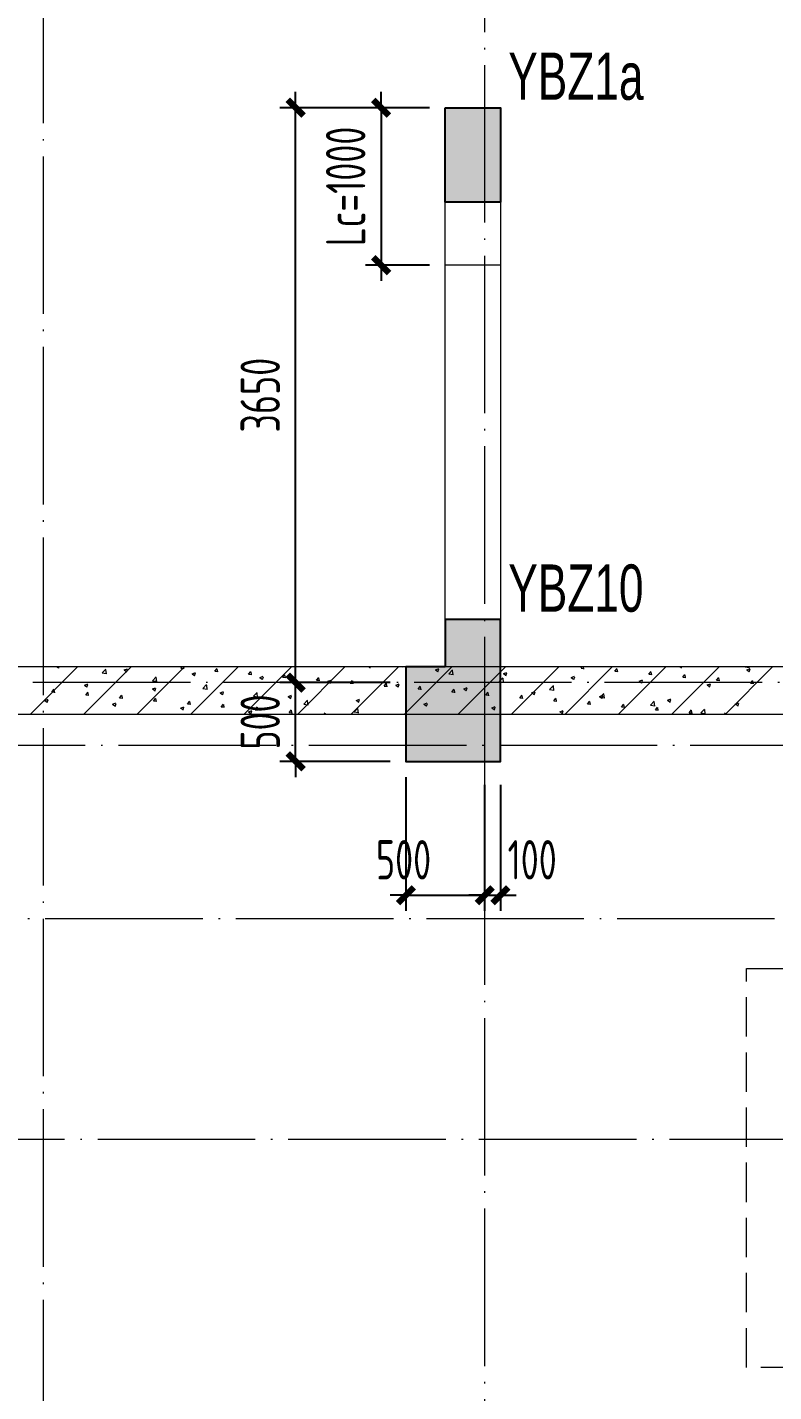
# Model space of a CAD drawing. Extents: x 5874492 to 7194610, y -939842 to -279257.
# Drawn here: x 6290841 to 6295580, y -480391 to -471729 of the extents above; entities that cross this region are included whole.
import ezdxf

# ---------------------------------------------------------------- set-up
doc = ezdxf.new("R2010")
doc.units = 0
doc.header["$LTSCALE"] = 1000
doc.linetypes.add('DASH', pattern=[0.35, 0.25, -0.1])
doc.linetypes.add('DOTE', pattern=[2.42, 2, -0.2, 0.02, -0.2])
for name, color, linetype, lineweight in [('A-轴线-塔楼', 1, 'DOTE', 9), ('A-轴线-隔墙', 41, 'DOTE', 9), ('S-基础-DQ', 6, 'Continuous', 20), ('S-基础-HATCH', 251, 'Continuous', 20), ('S-墙柱-DIM', 3, 'Continuous', 20), ('S-墙柱-Lc填充', 8, 'Continuous', 20), ('S-墙柱-WALL', 6, 'Continuous', 20), ('S-板-BEAM', 4, 'DASH', 20), ('S-轴网-轴线', 1, 'DOTE', 9), ('S-通用-TEXT', 7, 'Continuous', 20)]:
    doc.layers.add(name, color=color, linetype=linetype, lineweight=lineweight)
doc.layers.add('COLU_TH', color=5, linetype='Continuous')
doc.styles.add('BW_Dim', font='Bweng.shx', dxfattribs={"width": 0.7, "bigfont": 'hztxt.shx'})
doc.styles.add('TSSD_Dimension', font='tssdeng.shx', dxfattribs={"width": 0.7, "bigfont": 'tssdchn.shx'})
doc.dimstyles.new('TSSD_100_100', dxfattribs={"dimtxt": 250, "dimasz": 100, "dimexe": 100, "dimexo": 100, "dimgap": 100, "dimtad": 1, "dimdec": 0, "dimzin": 0, "dimdsep": 46, "dimtxsty": 'TSSD_Dimension', "dimblk": 'ARCHTICK', "dimcen": 0, "dimdle": 100, "dimclrt": 7, "dimadec": 0, "dimazin": 0, "dimtfac": 1, "dimtdec": 0, "dimtix": 1, "dimtmove": 2, "dimatfit": 0, "dimfxl": 0, "dimtolj": 1, "dimtzin": 0, "dimarcsym": 0})

# ---------------------------------------------------------------- blocks, each defined once
blk = doc.blocks.new('_ArchTick')
at = {"color": 0, "linetype": 'ByBlock', "const_width": 0.4}
blk.add_lwpolyline([(-0.5, -0.5), (0.5, 0.5)], dxfattribs=at)
blk = doc.blocks.new('*D2013')
at = {"layer": 'Defpoints', "color": 0, "transparency": 16777216}
for p in [(6292544.5, -475889.2), (6293244.5, -475889.2), (6293244.5, -476389.2)]:
    blk.add_point(p, dxfattribs=at)
at = {"layer": 'S-墙柱-DIM', "color": 0, "lineweight": -2, "transparency": 16777216}
for p, q in [((6292544.5, -475889.2), (6292544.5, -475789.2)), ((6293144.5, -475889.2), (6292444.5, -475889.2)), ((6292544.5, -476389.2), (6292544.5, -475889.2)), ((6293144.5, -476389.2), (6292444.5, -476389.2)), ((6292544.5, -476389.2), (6292544.5, -476489.2))]:
    blk.add_line(p, q, dxfattribs=at)
at = {"layer": 'S-墙柱-DIM', "color": 0, "lineweight": -2, "transparency": 16777216, "xscale": 100, "yscale": 100, "zscale": 100}
for p, rotation in [((6292544.5, -475889.2), 270), ((6292544.5, -476389.2), 90)]:
    blk.add_blockref('_ArchTick', p, dxfattribs=dict(at, rotation=rotation))
at = {"layer": 'S-墙柱-DIM', "color": 7, "transparency": 16777216, "insert": (6292319.5, -476139.2), "char_height": 250, "attachment_point": 5, "rotation": 90, "style": 'TSSD_Dimension'}
blk.add_mtext('\\A1;500', dxfattribs=at)
blk = doc.blocks.new('*D2014')
at = {"layer": 'Defpoints', "color": 0, "transparency": 16777216}
for p in [(6292544.5, -472239.2), (6293344.5, -472239.2), (6293244.5, -475889.2)]:
    blk.add_point(p, dxfattribs=at)
at = {"layer": 'S-墙柱-DIM', "color": 0, "lineweight": -2, "transparency": 16777216}
for p, q in [((6292544.5, -475989.2), (6292544.5, -472139.2)), ((6293244.5, -472239.2), (6292444.5, -472239.2)), ((6293144.5, -475889.2), (6292444.5, -475889.2))]:
    blk.add_line(p, q, dxfattribs=at)
at = {"layer": 'S-墙柱-DIM', "color": 0, "lineweight": -2, "transparency": 16777216, "xscale": 100, "yscale": 100, "zscale": 100}
for p, rotation in [((6292544.5, -472239.2), 90), ((6292544.5, -475889.2), 270)]:
    blk.add_blockref('_ArchTick', p, dxfattribs=dict(at, rotation=rotation))
at = {"layer": 'S-墙柱-DIM', "color": 7, "transparency": 16777216, "insert": (6292319.5, -474064.2), "char_height": 250, "attachment_point": 5, "rotation": 90, "style": 'TSSD_Dimension'}
blk.add_mtext('\\A1;3650', dxfattribs=at)
blk = doc.blocks.new('*D2015')
at = {"layer": 'Defpoints', "color": 0, "transparency": 16777216}
for p in [(6293244.5, -476389.2), (6293744.5, -476439.2), (6293744.5, -477239.2)]:
    blk.add_point(p, dxfattribs=at)
at = {"layer": 'S-墙柱-DIM', "color": 0, "lineweight": -2, "transparency": 16777216}
for p, q in [((6293244.5, -476489.2), (6293244.5, -477339.2)), ((6293744.5, -476539.2), (6293744.5, -477339.2)), ((6293244.5, -477239.2), (6293144.5, -477239.2)), ((6293244.5, -477239.2), (6293744.5, -477239.2)), ((6293744.5, -477239.2), (6293844.5, -477239.2))]:
    blk.add_line(p, q, dxfattribs=at)
at = {"layer": 'S-墙柱-DIM', "color": 0, "lineweight": -2, "transparency": 16777216, "xscale": 100, "yscale": 100, "zscale": 100}
blk.add_blockref('_ArchTick', (6293244.5, -477239.2), dxfattribs=at)
at = {"layer": 'S-墙柱-DIM', "color": 0, "lineweight": -2, "transparency": 16777216, "xscale": 100, "yscale": 100, "zscale": 100, "rotation": 180}
blk.add_blockref('_ArchTick', (6293744.5, -477239.2), dxfattribs=at)
at = {"layer": 'S-墙柱-DIM', "color": 7, "transparency": 16777216, "insert": (6293229.5, -477014.2), "char_height": 250, "attachment_point": 5, "style": 'TSSD_Dimension'}
blk.add_mtext('\\A1;500', dxfattribs=at)
blk = doc.blocks.new('*D2016')
at = {"layer": 'Defpoints', "color": 0, "transparency": 16777216}
for p in [(6293744.5, -476439.2), (6293844.5, -476439.2), (6293844.5, -477239.2)]:
    blk.add_point(p, dxfattribs=at)
at = {"layer": 'S-墙柱-DIM', "color": 0, "lineweight": -2, "transparency": 16777216}
for p, q in [((6293744.5, -476539.2), (6293744.5, -477339.2)), ((6293844.5, -476539.2), (6293844.5, -477339.2)), ((6293744.5, -477239.2), (6293644.5, -477239.2)), ((6293744.5, -477239.2), (6293844.5, -477239.2)), ((6293844.5, -477239.2), (6293944.5, -477239.2))]:
    blk.add_line(p, q, dxfattribs=at)
at = {"layer": 'S-墙柱-DIM', "color": 0, "lineweight": -2, "transparency": 16777216, "xscale": 100, "yscale": 100, "zscale": 100}
blk.add_blockref('_ArchTick', (6293744.5, -477239.2), dxfattribs=at)
at = {"layer": 'S-墙柱-DIM', "color": 0, "lineweight": -2, "transparency": 16777216, "xscale": 100, "yscale": 100, "zscale": 100, "rotation": 180}
blk.add_blockref('_ArchTick', (6293844.5, -477239.2), dxfattribs=at)
at = {"layer": 'S-墙柱-DIM', "color": 7, "transparency": 16777216, "insert": (6294046.1, -477014.2), "char_height": 250, "attachment_point": 5, "style": 'TSSD_Dimension'}
blk.add_mtext('\\A1;100', dxfattribs=at)
blk = doc.blocks.new('*D2110')
at = {"layer": 'Defpoints', "color": 0, "transparency": 16777216}
for p in [(6293494.5, -472239.2), (6293087.1, -473239.2), (6293494.5, -473239.2)]:
    blk.add_point(p, dxfattribs=at)
at = {"layer": 'S-墙柱-DIM', "color": 0, "lineweight": -2, "transparency": 16777216}
for p, q in [((6293087.1, -472239.2), (6293087.1, -472139.2)), ((6293394.5, -472239.2), (6292987.1, -472239.2)), ((6293087.1, -472239.2), (6293087.1, -473239.2)), ((6293394.5, -473239.2), (6292987.1, -473239.2)), ((6293087.1, -473239.2), (6293087.1, -473339.2))]:
    blk.add_line(p, q, dxfattribs=at)
at = {"layer": 'S-墙柱-DIM', "color": 0, "lineweight": -2, "transparency": 16777216, "xscale": 100, "yscale": 100, "zscale": 100}
for p, rotation in [((6293087.1, -472239.2), 270), ((6293087.1, -473239.2), 90)]:
    blk.add_blockref('_ArchTick', p, dxfattribs=dict(at, rotation=rotation))
at = {"layer": 'S-墙柱-DIM', "color": 7, "transparency": 16777216, "insert": (6292862.1, -472739.2), "char_height": 250, "attachment_point": 5, "rotation": 90, "style": 'TSSD_Dimension'}
blk.add_mtext('\\A1;Lc=1000', dxfattribs=at)
blk = doc.blocks.new('A$C3FF375C5')
at = {"layer": 'A-轴线-塔楼', "linetype": 'DOTE', "ltscale": 0.5}
for p, q in [((6100, 18440.3), (6100, -8548.9)), ((59891.4, 0), (-2283.6, 0)), ((25213.3, -2900), (-2283.6, -2900))]:
    blk.add_line(p, q, dxfattribs=at)
at = {"layer": 'A-轴线-隔墙', "ltscale": 0.5}
for p, q in [((3300, -8548.9), (3300, 4900)), ((33814.3, -400), (-2283.6, -400)), ((38190.5, -1500), (-2283.6, -1500))]:
    blk.add_line(p, q, dxfattribs=at)
blk = doc.blocks.new('sfdgjhgfhgkjhk')
at = {"layer": 'S-基础-DQ'}
for points in [[(6945492.3, 358792.4), (6945492.3, 356336.1), (6963809.2, 356336.1), (6963809.2, 354236.1), (6966809.2, 354236.1), (6966809.2, 354586.1), (6971909.2, 354586.1), (6971909.2, 347036.1), (6977909.2, 347036.1), (6977909.2, 339686.1), (6931592.3, 339686.1), (6931592.3, 336293.7)], [(6931892.3, 336293.7), (6931892.3, 339386.1), (6978209.2, 339386.1), (6978209.2, 347336.1), (6972209.2, 347336.1), (6972209.2, 354886.1), (6966509.2, 354886.1), (6966509.2, 354536.1), (6964109.2, 354536.1), (6964109.2, 356636.1), (6945792.3, 356636.1), (6945792.3, 358792.4)]]:
    blk.add_lwpolyline(points, dxfattribs=at)
at = {"layer": 'S-基础-HATCH'}
for p, q in [((6934125.1, 339386.1), (6934425.1, 339686.1)), ((6934295.4, 339686.1), (6934304, 339680.3)), ((6934304.7, 339677), (6934307.8, 339686.1)), ((6934464.5, 339386.1), (6934764.5, 339686.1)), ((6934580, 339648), (6934603.3, 339672.3)), ((6934607.3, 339641), (6934604, 339669.5)), ((6934720.3, 339666.3), (6934741.3, 339674.4)), ((6934720.3, 339666.3), (6934735.2, 339656.3)), ((6934735.8, 339653), (6934741.9, 339671.1)), ((6934803.9, 339386.1), (6935103.9, 339686.1)), ((6935080.3, 339677.4), (6935087.6, 339686.1)), ((6935080.3, 339677.4), (6935098.2, 339675.9)), ((6935098.9, 339672.5), (6935096.4, 339686.1)), ((6935143.3, 339386.1), (6935443.3, 339686.1)), ((6935295.5, 339658.6), (6935309.9, 339675.8)), ((6935295.5, 339658.6), (6935313.4, 339657)), ((6935314.1, 339653.7), (6935310.6, 339672.5)), ((6935482.8, 339386.1), (6935782.8, 339686.1)), ((6935510.7, 339639.8), (6935525.1, 339657)), ((6935529.2, 339634.9), (6935525.8, 339653.7)), ((6935822.2, 339386.1), (6936122.2, 339686.1)), ((6936161.6, 339386.1), (6936461.6, 339686.1)), ((6936273, 339686.1), (6936280.7, 339680.9)), ((6936281.3, 339677.6), (6936284.2, 339686.1)), ((6936488.6, 339685), (6936488.4, 339686.1)), ((6936501, 339386.1), (6936801, 339686.1)), ((6936696.9, 339667), (6936717.9, 339675)), ((6936696.9, 339667), (6936711.8, 339656.9)), ((6936712.5, 339653.6), (6936718.6, 339671.7)), ((6936781.4, 339642.3), (6936804.8, 339666.6)), ((6936808.7, 339635.3), (6936805.4, 339663.8)), ((6936840.4, 339386.1), (6937140.4, 339686.1)), ((6937179.8, 339386.1), (6937479.8, 339686.1)), ((6937519.2, 339386.1), (6937819.2, 339686.1)), ((6937620.8, 339677.2), (6937628.3, 339686.1)), ((6937620.8, 339677.2), (6937638.7, 339675.6)), ((6937639.4, 339672.3), (6937636.9, 339686.1)), ((6937836, 339658.4), (6937850.4, 339675.6)), ((6937836, 339658.4), (6937853.9, 339656.8)), ((6937854.6, 339653.5), (6937851.1, 339672.3)), ((6937858.6, 339386.1), (6938158.6, 339686.1)), ((6938051.2, 339639.5), (6938065.6, 339656.8)), ((6938069.8, 339634.6), (6938066.3, 339653.4)), ((6938198, 339386.1), (6938498, 339686.1)), ((6938250.6, 339686.1), (6938257.3, 339681.6)), ((6938258, 339678.3), (6938260.6, 339686.1)), ((6938537.5, 339386.1), (6938837.5, 339686.1)), ((6938663.5, 339686.1), (6938689.3, 339682.1)), ((6938673.5, 339667.6), (6938694.5, 339675.7)), ((6938673.5, 339667.6), (6938688.4, 339657.6)), ((6938689.1, 339654.3), (6938695.2, 339672.4)), ((6938690, 339679.3), (6938689.2, 339686.1)), ((6934468.2, 339569.6), (6934489.2, 339577.6)), ((6934468.2, 339569.6), (6934483.1, 339559.5)), ((6934483.8, 339556.2), (6934489.9, 339574.3)), ((6934580, 339648), (6934606.6, 339643.9)), ((6934900.1, 339598.3), (6934923.5, 339622.7)), ((6934900.1, 339598.3), (6934926.8, 339594.2)), ((6934927.5, 339591.4), (6934924.2, 339619.8)), ((6935151.4, 339642.3), (6935172.4, 339650.4)), ((6935151.4, 339642.3), (6935166.3, 339632.2)), ((6935167, 339628.9), (6935173.1, 339647.1)), ((6935220.3, 339548.7), (6935243.7, 339573)), ((6935247.6, 339541.7), (6935244.3, 339570.2)), ((6935510.7, 339639.8), (6935528.6, 339638.2)), ((6935582.5, 339618.3), (6935603.5, 339626.3)), ((6935582.5, 339618.3), (6935597.5, 339608.2)), ((6935598.1, 339604.9), (6935604.2, 339623)), ((6935725.8, 339621), (6935740.3, 339638.2)), ((6935725.8, 339621), (6935743.8, 339619.4)), ((6935744.4, 339616.1), (6935741, 339634.9)), ((6935941, 339602.1), (6935955.5, 339619.4)), ((6935941, 339602.1), (6935958.9, 339600.6)), ((6935959.6, 339597.2), (6935956.1, 339616)), ((6936013.7, 339594.2), (6936034.7, 339602.3)), ((6936013.7, 339594.2), (6936028.6, 339584.2)), ((6936029.3, 339580.9), (6936035.3, 339599)), ((6936156.2, 339583.3), (6936170.6, 339600.5)), ((6936156.2, 339583.3), (6936174.1, 339581.7)), ((6936174.8, 339578.4), (6936171.3, 339597.2)), ((6936371.4, 339564.5), (6936385.8, 339581.7)), ((6936390, 339559.6), (6936386.5, 339578.4)), ((6936444.8, 339570.2), (6936465.8, 339578.3)), ((6936444.8, 339570.2), (6936459.7, 339560.2)), ((6936460.4, 339556.8), (6936466.5, 339575)), ((6936781.4, 339642.3), (6936808.1, 339638.2)), ((6937101.6, 339592.6), (6937124.9, 339617)), ((6937101.6, 339592.6), (6937128.3, 339588.5)), ((6937128.9, 339585.7), (6937125.6, 339614.1)), ((6937128, 339643), (6937149, 339651)), ((6937128, 339643), (6937142.9, 339632.9)), ((6937143.6, 339629.6), (6937149.7, 339647.7)), ((6937421.7, 339543), (6937445.1, 339567.3)), ((6937559.2, 339618.9), (6937580.2, 339627)), ((6937559.2, 339618.9), (6937574.1, 339608.9)), ((6937574.7, 339605.6), (6937580.8, 339623.7)), ((6937990.3, 339594.9), (6938011.3, 339603)), ((6937990.3, 339594.9), (6938005.2, 339584.8)), ((6938005.9, 339581.5), (6938012, 339599.7)), ((6938051.2, 339639.5), (6938069.1, 339638)), ((6938266.3, 339620.7), (6938280.8, 339637.9)), ((6938266.3, 339620.7), (6938284.3, 339619.1)), ((6938284.9, 339615.8), (6938281.5, 339634.6)), ((6938421.4, 339570.9), (6938442.4, 339578.9)), ((6938421.4, 339570.9), (6938436.4, 339560.8)), ((6938437, 339557.5), (6938443.1, 339575.6)), ((6938481.5, 339601.9), (6938496, 339619.1)), ((6938481.5, 339601.9), (6938499.5, 339600.3)), ((6938500.1, 339597), (6938496.6, 339615.8)), ((6938696.7, 339583.1), (6938711.2, 339600.3)), ((6938696.7, 339583.1), (6938714.6, 339581.5)), ((6938715.3, 339578.2), (6938711.8, 339597)), ((6934216.1, 339472.8), (6934237.1, 339480.9)), ((6934261.2, 339527.1), (6934275.7, 339544.3)), ((6934261.2, 339527.1), (6934279.1, 339525.5)), ((6934279.8, 339522.2), (6934276.3, 339541)), ((6934476.4, 339508.3), (6934490.8, 339525.5)), ((6934476.4, 339508.3), (6934494.3, 339506.7)), ((6934495, 339503.4), (6934491.5, 339522.2)), ((6934691.6, 339489.4), (6934706, 339506.7)), ((6934691.6, 339489.4), (6934709.5, 339487.9)), ((6934710.2, 339484.5), (6934706.7, 339503.3)), ((6934899.3, 339545.5), (6934920.3, 339553.6)), ((6934899.3, 339545.5), (6934914.3, 339535.5)), ((6934906.7, 339470.6), (6934921.2, 339487.8)), ((6934914.9, 339532.2), (6934921, 339550.3)), ((6934925.3, 339465.7), (6934921.9, 339484.5)), ((6935220.3, 339548.7), (6935247, 339544.5)), ((6935330.5, 339521.5), (6935351.5, 339529.6)), ((6935330.5, 339521.5), (6935345.4, 339511.5)), ((6935346.1, 339508.1), (6935352.1, 339526.3)), ((6935540.5, 339499), (6935563.9, 339523.4)), ((6935540.5, 339499), (6935567.2, 339494.9)), ((6935567.8, 339492), (6935564.5, 339520.5)), ((6935761.6, 339497.5), (6935782.6, 339505.6)), ((6935761.6, 339497.5), (6935776.5, 339487.4)), ((6935777.2, 339484.1), (6935783.3, 339502.2)), ((6936192.7, 339473.5), (6936213.8, 339481.5)), ((6936208.3, 339460.1), (6936214.4, 339478.2)), ((6936371.4, 339564.5), (6936389.3, 339562.9)), ((6936586.5, 339545.7), (6936601, 339562.9)), ((6936586.5, 339545.7), (6936604.5, 339544.1)), ((6936605.1, 339540.8), (6936601.7, 339559.6)), ((6936801.7, 339526.8), (6936816.2, 339544.1)), ((6936801.7, 339526.8), (6936819.7, 339525.3)), ((6936820.3, 339521.9), (6936816.8, 339540.7)), ((6936876, 339546.2), (6936897, 339554.3)), ((6936876, 339546.2), (6936890.9, 339536.1)), ((6936891.5, 339532.8), (6936897.6, 339551)), ((6937016.9, 339508), (6937031.4, 339525.2)), ((6937016.9, 339508), (6937034.8, 339506.4)), ((6937035.5, 339503.1), (6937032, 339521.9)), ((6937232.1, 339489.2), (6937246.5, 339506.4)), ((6937232.1, 339489.2), (6937250, 339487.6)), ((6937250.7, 339484.3), (6937247.2, 339503.1)), ((6937307.1, 339522.2), (6937328.1, 339530.2)), ((6937307.1, 339522.2), (6937322, 339512.1)), ((6937322.7, 339508.8), (6937328.8, 339526.9)), ((6937421.7, 339543), (6937448.4, 339538.8)), ((6937449.1, 339536), (6937445.8, 339564.5)), ((6937447.3, 339470.4), (6937461.7, 339487.6)), ((6937465.9, 339465.5), (6937462.4, 339484.3)), ((6937738.2, 339498.1), (6937759.2, 339506.2)), ((6937738.2, 339498.1), (6937753.2, 339488.1)), ((6937741.9, 339493.3), (6937765.3, 339517.7)), ((6937741.9, 339493.3), (6937768.6, 339489.2)), ((6937753.8, 339484.8), (6937759.9, 339502.9)), ((6937769.2, 339486.3), (6937765.9, 339514.8)), ((6938169.4, 339474.1), (6938190.4, 339482.2)), ((6938185, 339460.7), (6938191, 339478.9)), ((6934216.1, 339472.8), (6934231.1, 339462.7)), ((6934231.7, 339459.4), (6934237.8, 339477.6)), ((6934647.3, 339448.8), (6934668.3, 339456.8)), ((6934647.3, 339448.8), (6934662.2, 339438.7)), ((6934662.9, 339435.4), (6934668.9, 339453.5)), ((6934906.7, 339470.6), (6934924.7, 339469)), ((6935078.4, 339424.8), (6935099.4, 339432.8)), ((6935078.4, 339424.8), (6935093.3, 339414.7)), ((6935094, 339411.4), (6935100.1, 339429.5)), ((6935121.9, 339451.8), (6935136.4, 339469)), ((6935121.9, 339451.8), (6935139.9, 339450.2)), ((6935140.5, 339446.9), (6935137.1, 339465.7)), ((6935337.1, 339432.9), (6935351.6, 339450.2)), ((6935337.1, 339433), (6935355, 339431.4)), ((6935355.7, 339428.1), (6935352.2, 339446.9)), ((6935509.5, 339400.7), (6935530.5, 339408.8)), ((6935509.5, 339400.7), (6935524.5, 339390.7)), ((6935525.1, 339387.4), (6935531.2, 339405.5)), ((6935552.3, 339414.1), (6935566.7, 339431.4)), ((6935552.3, 339414.1), (6935570.2, 339412.6)), ((6935570.9, 339409.2), (6935567.4, 339428)), ((6935767.5, 339395.3), (6935781.9, 339412.5)), ((6935767.5, 339395.3), (6935785.4, 339393.7)), ((6935786.1, 339390.4), (6935782.6, 339409.2)), ((6935860.7, 339449.4), (6935884, 339473.7)), ((6935860.7, 339449.4), (6935887.3, 339445.2)), ((6935888, 339442.4), (6935884.7, 339470.9)), ((6935990.7, 339386.1), (6935997.1, 339393.7)), ((6936180.8, 339399.7), (6936204.2, 339424.1)), ((6936180.8, 339399.7), (6936207.5, 339395.6)), ((6936192.8, 339473.5), (6936207.7, 339463.4)), ((6936208.2, 339392.7), (6936204.8, 339421.2)), ((6936623.9, 339449.4), (6936644.9, 339457.5)), ((6936623.9, 339449.4), (6936638.8, 339439.4)), ((6936639.5, 339436.1), (6936645.6, 339454.2)), ((6937055, 339425.4), (6937076, 339433.5)), ((6937055, 339425.4), (6937070, 339415.3)), ((6937070.6, 339412), (6937076.7, 339430.2)), ((6937447.3, 339470.4), (6937465.2, 339468.8)), ((6937486.2, 339401.4), (6937507.2, 339409.4)), ((6937486.2, 339401.4), (6937501.1, 339391.3)), ((6937501.8, 339388), (6937507.8, 339406.1)), ((6937662.4, 339451.5), (6937676.9, 339468.8)), ((6937662.4, 339451.5), (6937680.4, 339450)), ((6937681, 339446.6), (6937677.6, 339465.4)), ((6937877.6, 339432.7), (6937892.1, 339449.9)), ((6937877.6, 339432.7), (6937895.5, 339431.1)), ((6937896.2, 339427.8), (6937892.7, 339446.6)), ((6938062.1, 339443.7), (6938085.5, 339468)), ((6938062.1, 339443.7), (6938088.8, 339439.5)), ((6938089.4, 339436.7), (6938086.1, 339465.2)), ((6938092.8, 339413.9), (6938107.3, 339431.1)), ((6938092.8, 339413.9), (6938110.7, 339412.3)), ((6938111.4, 339409), (6938107.9, 339427.8)), ((6938169.4, 339474.1), (6938184.3, 339464.1)), ((6938308, 339395), (6938322.4, 339412.3)), ((6938308, 339395), (6938325.9, 339393.5)), ((6938326.6, 339390.2), (6938323.1, 339409)), ((6938382.3, 339394), (6938405.6, 339418.4)), ((6938382.3, 339394), (6938408.9, 339389.9)), ((6938409.6, 339387), (6938406.3, 339415.5)), ((6938531.5, 339386.1), (6938537.6, 339393.5)), ((6938600.5, 339450.1), (6938621.5, 339458.2)), ((6938600.5, 339450.1), (6938615.4, 339440)), ((6938616.1, 339436.7), (6938622.2, 339454.8)), ((6935998.5, 339386.1), (6935997.8, 339390.4)), ((6938539, 339386.1), (6938538.3, 339390.1))]:
    blk.add_line(p, q, dxfattribs=at)

msp = doc.modelspace()

# ---------------------------------------------------------------- hatches: boundary and pattern name
at = {"layer": 'S-基础-HATCH'}
h = msp.add_hatch(color=256, dxfattribs=at)
h.paths.add_polyline_path([(6328994.5, -466659.2), (6328644.5, -466659.2), (6328644.5, -466189.2), (6328494.5, -466189.2), (6328494.5, -465989.2), (6328344.5, -465989.2), (6328344.5, -465689.2), (6328644.5, -465689.2), (6328644.5, -465389.2), (6328994.5, -465389.2)])
h.paths.add_polyline_path([(6293494.5, -466659.2), (6293844.5, -466659.2), (6293844.5, -466189.2), (6293994.5, -466189.2), (6293994.5, -465989.2), (6294144.5, -465989.2), (6294144.5, -465689.2), (6293844.5, -465689.2), (6293844.5, -465389.2), (6293494.5, -465389.2)])
h.paths.add_polyline_path([(6300644.5, -463139.2), (6300644.5, -463439.2), (6300944.5, -463439.2), (6300944.5, -463364.2), (6301144.5, -463364.2), (6301144.5, -462864.2), (6300944.5, -462864.2), (6300944.5, -462639.2), (6300644.5, -462639.2), (6300644.5, -462939.2), (6300344.5, -462939.2), (6300344.5, -463139.2)])
h.paths.add_polyline_path([(6314194.5, -464389.2), (6313894.5, -464389.2), (6313894.5, -463489.2), (6313594.5, -463489.2), (6313594.5, -463189.2), (6314394.6, -463189.2), (6314394.6, -463689.2), (6314194.5, -463689.2)])
h.paths.add_polyline_path([(6308294.5, -464389.2), (6308594.5, -464389.2), (6308594.5, -463489.2), (6308894.5, -463489.2), (6308894.5, -463189.2), (6308094.5, -463189.2), (6308094.5, -463689.2), (6308294.5, -463689.2)])
h.paths.add_polyline_path([(6311794.5, -463289.2), (6312294.5, -463289.2), (6312294.5, -462889.2), (6312494.5, -462889.2), (6312494.5, -463189.2), (6312794.5, -463189.2), (6312794.5, -463489.2), (6311794.5, -463489.2)])
h.paths.add_polyline_path([(6310694.5, -463289.2), (6310194.5, -463289.2), (6310194.5, -462889.2), (6309994.5, -462889.2), (6309994.5, -463189.2), (6309694.5, -463189.2), (6309694.5, -463489.2), (6310694.5, -463489.2)])
h.paths.add_polyline_path([(6312494.5, -461889.2), (6312294.5, -461889.2), (6312294.5, -461189.2), (6311994.5, -461189.2), (6311994.5, -460989.2), (6312894.5, -460989.2), (6312894.5, -461589.2), (6312494.5, -461589.2)])
h.paths.add_polyline_path([(6309994.5, -461889.2), (6310194.5, -461889.2), (6310194.5, -461189.2), (6310494.5, -461189.2), (6310494.5, -460989.2), (6309594.5, -460989.2), (6309594.5, -461589.2), (6309994.5, -461589.2)])
h.paths.add_polyline_path([(6320544.5, -464339.2), (6320844.5, -464339.2), (6320844.5, -463439.2), (6321144.5, -463439.2), (6321144.5, -463239.2), (6320844.5, -463239.2), (6320844.5, -462939.2), (6320544.5, -462939.2), (6320544.5, -463239.2), (6320344.5, -463239.2), (6320344.5, -463739.2), (6320544.5, -463739.2)])
h.paths.add_polyline_path([(6323344.5, -462789.2), (6323544.5, -462789.2), (6323544.5, -463439.2), (6323044.5, -463439.2), (6323044.5, -463239.2), (6323344.5, -463239.2)])
h.paths.add_polyline_path([(6325544.5, -475739.2), (6324794.5, -475739.2), (6324794.5, -475589.2), (6324794.5, -475289.2), (6324444.5, -475289.2), (6324444.5, -475589.2), (6324444.5, -475739.2), (6323744.5, -475739.2), (6323744.5, -476089.2), (6325544.5, -476089.2)])
h.paths.add_polyline_path([(6317044.5, -475739.2), (6317769.5, -475739.2), (6317769.5, -475589.2), (6317769.5, -475239.2), (6318119.5, -475239.2), (6318119.5, -475589.2), (6318119.5, -475739.2), (6318844.5, -475739.2), (6318844.5, -476089.2), (6317044.5, -476089.2)])
h.paths.add_polyline_path([(6310344.5, -475739.2), (6311069.5, -475739.2), (6311069.5, -475589.2), (6311069.5, -475239.2), (6311419.5, -475239.2), (6311419.5, -475589.2), (6311419.5, -475739.2), (6312144.5, -475739.2), (6312144.5, -476089.2), (6310344.5, -476089.2)])
h.paths.add_polyline_path([(6324444.5, -472639.2), (6324444.5, -472039.2), (6324794.5, -472039.2), (6324794.5, -472639.2)])
h.paths.add_polyline_path([(6303644.5, -475739.2), (6304369.5, -475739.2), (6304369.5, -475589.2), (6304369.5, -475239.2), (6304719.5, -475239.2), (6304719.5, -475589.2), (6304719.5, -475589.2), (6304719.5, -475739.2), (6305444.5, -475739.2), (6305444.5, -476089.2), (6303644.5, -476089.2)])
h.paths.add_polyline_path([(6296944.5, -475739.2), (6297694.5, -475739.2), (6297694.5, -475539.2), (6297694.5, -475239.2), (6298044.5, -475239.2), (6298044.5, -475539.2), (6298044.5, -475739.2), (6298744.5, -475739.2), (6298744.5, -476089.2), (6296944.5, -476089.2)])
h.paths.add_polyline_path([(6287894.5, -475789.2), (6287894.5, -475489.2), (6287544.5, -475489.2), (6287544.5, -476389.2), (6288044.5, -476389.2), (6288044.5, -475789.2)])
h.paths.add_polyline_path([(6287894.5, -468489.2), (6288634.5, -468489.2), (6288634.5, -468139.2), (6287544.5, -468139.2), (6287544.5, -468839.2), (6287894.5, -468839.2)])
h.paths.add_polyline_path([(6293494.5, -468489.2), (6293494.5, -468789.2), (6293844.5, -468789.2), (6293844.5, -468139.2), (6292919.5, -468139.2), (6292919.5, -468489.2)])
h.paths.add_polyline_path([(6293844.5, -470589.2), (6293844.5, -471189.2), (6293494.5, -471189.2), (6293494.5, -470589.2)])
h.paths.add_polyline_path([(6293494.5, -472239.2), (6293844.5, -472239.2), (6293844.5, -472839.2), (6293494.5, -472839.2)])
h.paths.add_polyline_path([(6293494.5, -475789.2), (6293244.5, -475789.2), (6293244.5, -476389.2), (6293844.5, -476389.2), (6293844.5, -475489.2), (6293494.5, -475489.2)])
h.paths.add_polyline_path([(6297694.5, -472039.2), (6298044.5, -472039.2), (6298044.5, -472639.2), (6297694.5, -472639.2)])
h.paths.add_polyline_path([(6293494.5, -461389.2), (6293494.5, -461689.2), (6293844.5, -461689.2), (6293844.5, -460639.2), (6293194.5, -460639.2), (6293194.5, -461389.2)])
h.paths.add_polyline_path([(6296144.5, -465689.2), (6296544.5, -465689.2), (6296544.5, -465989.2), (6296144.5, -465989.2)])
h.paths.add_polyline_path([(6300644.5, -460839.2), (6300344.5, -460839.2), (6300344.5, -460539.2), (6301244.5, -460539.2), (6301244.5, -461139.2), (6300944.5, -461139.2), (6300944.5, -461439.2), (6300644.5, -461439.2)])
h.paths.add_polyline_path([(6300944.5, -464339.2), (6300644.5, -464339.2), (6300644.5, -463939.2), (6300944.5, -463939.2)])
h.paths.add_polyline_path([(6298544.5, -460839.2), (6298544.5, -461339.2), (6298344.5, -461339.2), (6298344.5, -460539.2), (6298844.5, -460539.2), (6298844.5, -460839.2)])
h.paths.add_polyline_path([(6298544.5, -462939.2), (6298544.5, -462439.2), (6298344.5, -462439.2), (6298344.5, -463139.2), (6298844.5, -463139.2), (6298844.5, -462939.2)])
h.paths.add_polyline_path([(6300619.5, -465989.2), (6300619.5, -465689.2), (6301019.5, -465689.2), (6301019.5, -465989.2)])
h.paths.add_polyline_path([(6302244.5, -465989.2), (6302244.5, -466329.2), (6302744.5, -466329.2), (6302744.5, -465689.2), (6301944.5, -465689.2), (6301944.5, -465989.2)])
h.paths.add_polyline_path([(6298044.5, -468389.2), (6297694.5, -468389.2), (6297694.5, -467989.2), (6298044.5, -467989.2)])
h.paths.add_polyline_path([(6298044.5, -465989.2), (6298294.5, -465989.2), (6298294.5, -465689.2), (6297694.5, -465689.2), (6297694.5, -466289.2), (6298044.5, -466289.2)])
h.paths.add_polyline_path([(6301594.5, -470189.2), (6301244.5, -470189.2), (6301244.5, -469789.2), (6301594.5, -469789.2)])
h.paths.add_polyline_path([(6301594.5, -467789.2), (6302494.5, -467789.2), (6302494.5, -467489.2), (6301244.5, -467489.2), (6301244.5, -468089.2), (6301594.5, -468089.2)])
h.paths.add_polyline_path([(6307494.5, -467789.2), (6307494.5, -468089.2), (6307844.5, -468089.2), (6307844.5, -467489.2), (6306594.5, -467489.2), (6306594.5, -467789.2)])
h.paths.add_polyline_path([(6307844.5, -469789.2), (6307844.5, -470189.2), (6307494.5, -470189.2), (6307494.5, -469789.2)])
h.paths.add_polyline_path([(6305044.5, -467489.2), (6305044.5, -467689.2), (6304719.5, -467689.2), (6304719.5, -467989.2), (6304369.5, -467989.2), (6304369.5, -467689.2), (6304044.5, -467689.2), (6304044.5, -467489.2)])
h.paths.add_polyline_path([(6304719.5, -470189.2), (6304369.5, -470189.2), (6304369.5, -469789.2), (6304719.5, -469789.2)])
h.paths.add_polyline_path([(6301594.5, -474289.2), (6301244.5, -474289.2), (6301244.5, -473889.2), (6301594.5, -473889.2)])
h.paths.add_polyline_path([(6301594.5, -472089.2), (6301844.5, -472089.2), (6301844.5, -471789.2), (6301244.5, -471789.2), (6301244.5, -472389.2), (6301594.5, -472389.2)])
h.paths.add_polyline_path([(6307494.5, -472089.2), (6307494.5, -472389.2), (6307844.5, -472389.2), (6307844.5, -471789.2), (6307244.5, -471789.2), (6307244.5, -472089.2)])
h.paths.add_polyline_path([(6307844.5, -473889.2), (6307844.5, -474289.2), (6307494.5, -474289.2), (6307494.5, -473889.2)])
h.paths.add_polyline_path([(6304369.5, -471389.2), (6304719.5, -471389.2), (6304719.5, -471989.2), (6304369.5, -471989.2)])
h.paths.add_polyline_path([(6311069.5, -472039.2), (6311419.5, -472039.2), (6311419.5, -472639.2), (6311069.5, -472639.2)])
h.paths.add_polyline_path([(6320894.5, -467789.2), (6320894.5, -468089.2), (6321244.5, -468089.2), (6321244.5, -467489.2), (6319994.5, -467489.2), (6319994.5, -467789.2)])
h.paths.add_polyline_path([(6321244.5, -469789.2), (6321244.5, -470189.2), (6320894.5, -470189.2), (6320894.5, -469789.2)])
h.paths.add_polyline_path([(6320894.5, -472089.2), (6320894.5, -472389.2), (6321244.5, -472389.2), (6321244.5, -471789.2), (6320644.5, -471789.2), (6320644.5, -472089.2)])
h.paths.add_polyline_path([(6321244.5, -473889.2), (6321244.5, -474289.2), (6320894.5, -474289.2), (6320894.5, -473889.2)])
h.paths.add_polyline_path([(6318444.5, -467489.2), (6318444.5, -467689.2), (6318119.5, -467689.2), (6318119.5, -467989.2), (6317769.5, -467989.2), (6317769.5, -467689.2), (6317444.5, -467689.2), (6317444.5, -467489.2)])
h.paths.add_polyline_path([(6318119.5, -470189.2), (6317769.5, -470189.2), (6317769.5, -469789.2), (6318119.5, -469789.2)])
h.paths.add_polyline_path([(6314994.5, -470189.2), (6314644.5, -470189.2), (6314644.5, -469789.2), (6314994.5, -469789.2)])
h.paths.add_polyline_path([(6314994.5, -467789.2), (6315894.5, -467789.2), (6315894.5, -467489.2), (6314644.5, -467489.2), (6314644.5, -468089.2), (6314994.5, -468089.2)])
h.paths.add_polyline_path([(6317769.5, -471389.2), (6318119.5, -471389.2), (6318119.5, -471989.2), (6317769.5, -471989.2)])
h.paths.add_polyline_path([(6314994.5, -474289.2), (6314644.5, -474289.2), (6314644.5, -473889.2), (6314994.5, -473889.2)])
h.paths.add_polyline_path([(6314994.5, -472089.2), (6315244.5, -472089.2), (6315244.5, -471789.2), (6314644.5, -471789.2), (6314644.5, -472389.2), (6314994.5, -472389.2)])
h.paths.add_polyline_path([(6328994.5, -475789.2), (6328994.5, -475489.2), (6328644.5, -475489.2), (6328644.5, -476389.2), (6329244.5, -476389.2), (6329244.5, -475789.2)])
h.paths.add_polyline_path([(6328644.5, -472839.2), (6328644.5, -472239.2), (6328994.5, -472239.2), (6328994.5, -472839.2)])
h.paths.add_polyline_path([(6328994.5, -471189.2), (6328644.5, -471189.2), (6328644.5, -470789.2), (6328994.5, -470789.2)])
h.paths.add_polyline_path([(6328994.5, -468489.2), (6329344.5, -468489.2), (6329344.5, -468139.2), (6328644.5, -468139.2), (6328644.5, -468789.2), (6328994.5, -468789.2)])
h.paths.add_polyline_path([(6328994.3, -461289.2), (6329294.5, -461289.2), (6329294.5, -460639.2), (6328644.5, -460639.2), (6328644.5, -461589.2), (6328994.3, -461589.2)])
h.paths.add_polyline_path([(6326344.5, -465989.2), (6325944.5, -465989.2), (6325944.5, -465689.2), (6326344.5, -465689.2)])
h.paths.add_polyline_path([(6324444.5, -465989.2), (6324444.5, -466289.2), (6324794.5, -466289.2), (6324794.5, -465689.2), (6324194.5, -465689.2), (6324194.5, -465989.2)])
h.paths.add_polyline_path([(6324794.5, -467989.2), (6324794.5, -468389.2), (6324444.5, -468389.2), (6324444.5, -467989.2)])
h.paths.add_polyline_path([(6320844.5, -461239.2), (6321144.5, -461239.2), (6321144.5, -460939.2), (6320244.5, -460939.2), (6320244.5, -461539.2), (6320544.5, -461539.2), (6320544.5, -461839.2), (6320844.5, -461839.2)])
h.paths.add_polyline_path([(6323344.5, -461239.2), (6323344.5, -461689.2), (6323544.5, -461689.2), (6323544.5, -460639.2), (6323044.5, -460639.2), (6323044.5, -460939.2), (6322744.5, -460939.2), (6322744.5, -461239.2)])
h.paths.add_polyline_path([(6320244.5, -465989.2), (6320544.5, -465989.2), (6320544.5, -465689.2), (6319744.5, -465689.2), (6319744.5, -466329.2), (6320244.5, -466329.2)])
h.paths.add_polyline_path([(6321594.5, -465689.2), (6321869.5, -465689.2), (6321869.5, -465989.2), (6321594.5, -465989.2)])
h.paths.add_polyline_path([(6313894.5, -465989.2), (6313894.5, -465689.2), (6314294.5, -465689.2), (6314294.5, -465989.2)])
h.paths.add_polyline_path([(6315644.5, -465989.2), (6315644.5, -466329.2), (6316144.5, -466329.2), (6316144.5, -465689.2), (6315344.5, -465689.2), (6315344.5, -465989.2)])
h.paths.add_polyline_path([(6311694.5, -465689.2), (6311694.5, -465989.2), (6311419.5, -465989.2), (6311419.5, -466289.2), (6311069.5, -466289.2), (6311069.5, -465989.2), (6310994.5, -465989.2), (6310994.5, -465689.2)])
h.paths.add_polyline_path([(6311419.5, -468389.2), (6311069.5, -468389.2), (6311069.5, -467989.2), (6311419.5, -467989.2)])
h.paths.add_polyline_path([(6306844.5, -465989.2), (6307144.5, -465989.2), (6307144.5, -465689.2), (6306344.5, -465689.2), (6306344.5, -466329.2), (6306844.5, -466329.2)])
h.paths.add_polyline_path([(6308194.5, -465689.2), (6308594.5, -465689.2), (6308594.5, -465989.2), (6308194.5, -465989.2)])
h.paths.add_polyline_path([(6334594.5, -468489.2), (6334444.5, -468489.2), (6333854.5, -468489.2), (6333854.5, -468139.2), (6334944.5, -468139.2), (6334944.5, -468989.2), (6334594.5, -468989.2)])
h.paths.add_polyline_path([(6334594.5, -475789.2), (6334444.5, -475789.2), (6334444.5, -476389.2), (6334944.5, -476389.2), (6334944.5, -475489.2), (6334594.5, -475489.2)])

# ---------------------------------------------------------------- linework, layer by layer
at = {"layer": 'COLU_TH'}
for points in [[(6293494.5, -472239.2), (6293844.5, -472239.2), (6293844.5, -472839.2), (6293494.5, -472839.2)], [(6293494.5, -475789.2), (6293244.5, -475789.2), (6293244.5, -476389.2), (6293844.5, -476389.2), (6293844.5, -475489.2), (6293494.5, -475489.2)]]:
    msp.add_lwpolyline(points, close=True, dxfattribs=at)
at = {"layer": 'S-墙柱-Lc填充'}
msp.add_line((6293844.5, -473239.2), (6293494.5, -473239.2), dxfattribs=at)
at = {"layer": 'S-墙柱-WALL'}
msp.add_lwpolyline([(6293844.5, -476389.2), (6293244.5, -476389.2), (6293244.5, -475789.2), (6293494.5, -475789.2), (6293494.5, -472239.2), (6293844.5, -472239.2)], close=True, dxfattribs=at)
at = {"layer": 'S-板-BEAM'}
msp.add_lwpolyline([(6295407.1, -477703.5), (6302397.1, -477703.5), (6302397.1, -480236.9), (6295407.1, -480236.9)], close=True, dxfattribs=at)

# ---------------------------------------------------------------- block references
msp.add_blockref('sfdgjhgfhgkjhk', (-643264.6, -815475.3))
at = {"layer": 'S-轴网-轴线', "ltscale": 0.2}
msp.add_blockref('A$C3FF375C5', (6287644.5, -475889.2), dxfattribs=at)

# ---------------------------------------------------------------- texts
at = {"layer": 'S-通用-TEXT', "color": 6, "style": 'BW_Dim', "width": 0.7}
msp.add_text('YBZ1a', height=300, dxfattribs=at).set_placement((6293894.5, -472189.2))
at = {"layer": 'S-通用-TEXT', "style": 'BW_Dim', "width": 0.7}
msp.add_text('YBZ10', height=300, dxfattribs=at).set_placement((6293894.5, -475439.2))

# ---------------------------------------------------------------- dimensions: what is measured, and where the dimension line sits
at = {"layer": 'S-墙柱-DIM'}
dim = msp.add_linear_dim(base=(6293087.1, -473239.2), p1=(6293494.5, -472239.2), p2=(6293494.5, -473239.2), angle=270, text='Lc=<>', dimstyle='TSSD_100_100', dxfattribs=at)
dim.commit()
dim.dimension.update_dxf_attribs({"geometry": '*D2110', "text_midpoint": (6292862.1, -472739.2)})
for base, p1, p2, picture, middle in [((6292544.5, -472239.2), (6293244.5, -475889.2), (6293344.5, -472239.2), '*D2014', (6292319.5, -474064.2)), ((6292544.5, -475889.2), (6293244.5, -476389.2), (6293244.5, -475889.2), '*D2013', (6292319.5, -476139.2))]:
    dim = msp.add_linear_dim(base=base, p1=p1, p2=p2, angle=90, dimstyle='TSSD_100_100', dxfattribs=at)
    dim.commit()
    dim.dimension.update_dxf_attribs({"geometry": picture, "text_midpoint": middle})
for base, p1, p2, picture, middle in [((6293744.5, -477239.2), (6293244.5, -476389.2), (6293744.5, -476439.2), '*D2015', (6293229.5, -477014.2)), ((6293844.5, -477239.2), (6293744.5, -476439.2), (6293844.5, -476439.2), '*D2016', (6294046.1, -477014.2))]:
    dim = msp.add_linear_dim(base=base, p1=p1, p2=p2, dimstyle='TSSD_100_100', dxfattribs=at)
    dim.commit()
    dim.dimension.update_dxf_attribs({"geometry": picture, "text_midpoint": middle, "dimtype": 128})

doc.saveas('drawing.dxf')
